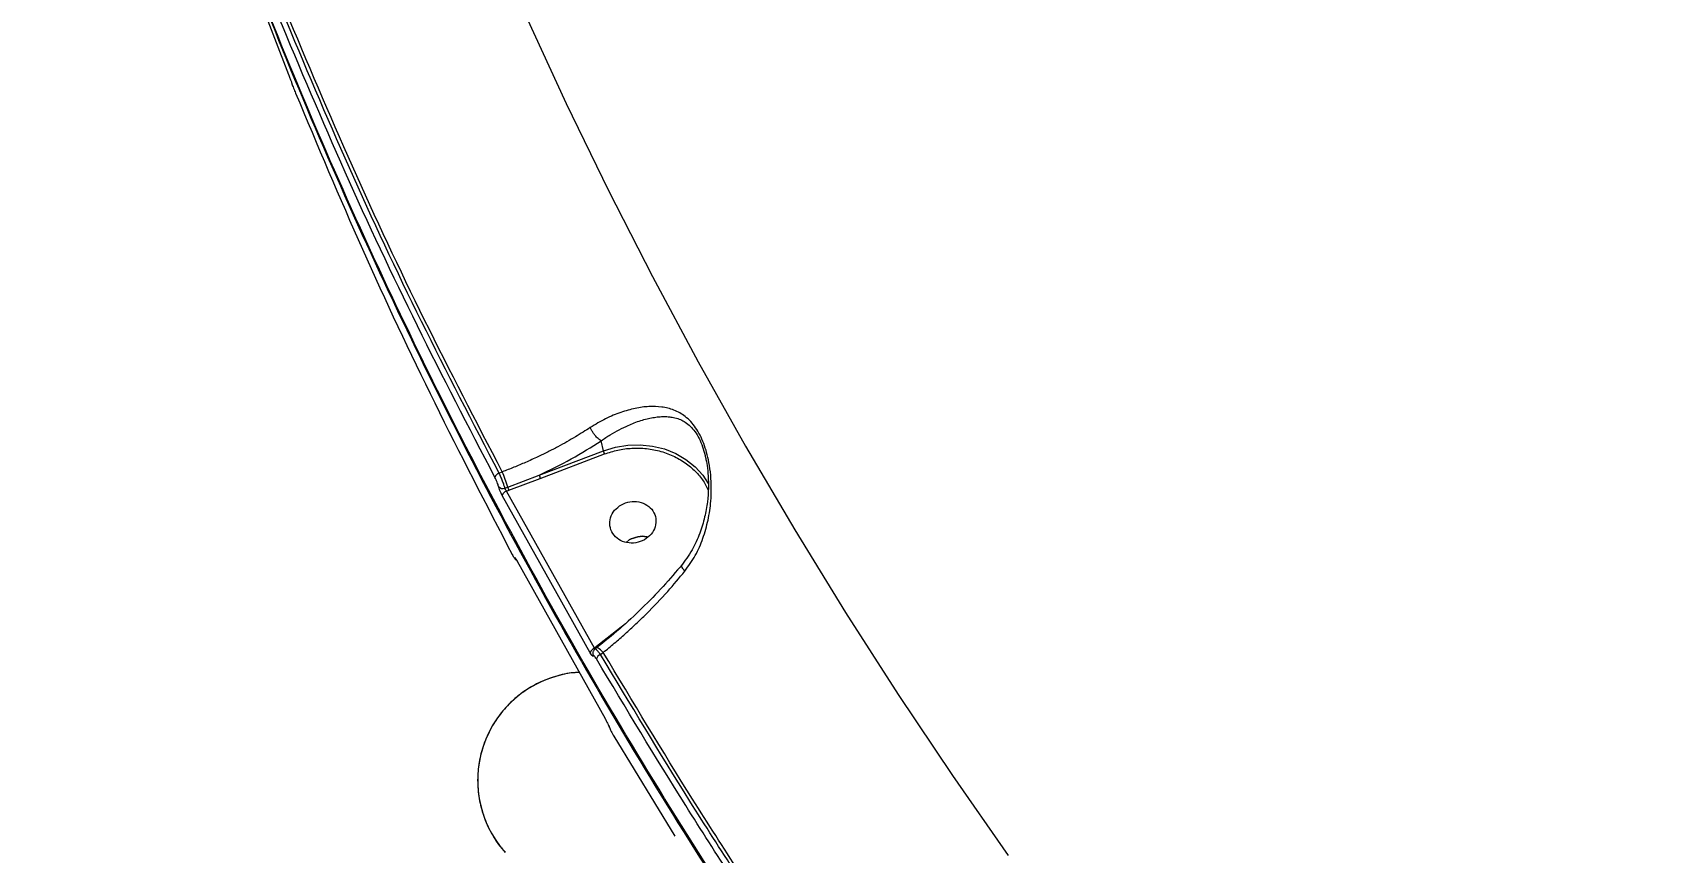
# Model space of a CAD drawing. Header units: millimetres. Extents: x -7083 to 7374, y -8368 to 7509.
# Drawn here: x 1066.9 to 1382.3, y -2204.5 to -2045.5 of the extents above; entities that cross this region are included whole.
import ezdxf

# ---------------------------------------------------------------- set-up
doc = ezdxf.new("R2010")
doc.units = ezdxf.units.MM
for name, color, linetype in [('DIKOM_ОБЪЕКТ', 7, 'Continuous'), ('DIKOM_РАЗМЕР_ЗОНА', 7, 'Continuous'), ('DIKOM_РАЗМЕР_ОБЪЕКТА', 7, 'Continuous')]:
    doc.layers.add(name, color=color, linetype=linetype)
doc.styles.add('style1', font='arial.ttf', dxfattribs={"width": 0.8})
doc.dimstyles.new('1-50', dxfattribs={"dimtxt": 300, "dimasz": 200, "dimexe": 100, "dimexo": 0, "dimgap": 100, "dimtad": 1, "dimtxsty": 'style1', "dimcen": 200, "dimclrd": 7, "dimclre": 7, "dimclrt": 7, "dimadec": 1, "dimazin": 2, "dimtfac": 1, "dimtmove": 0, "dimatfit": 2, "dimfxl": 0, "dimlwd": 25, "dimlwe": 18, "dimarcsym": 0})

# ---------------------------------------------------------------- blocks, each defined once
blk = doc.blocks.new('*D10')
at = {"layer": 'Defpoints', "color": 0, "transparency": 16777216}
for p in [(-5583.43, 647.96), (4593.55, 648.92), (4593.55, -5902.54)]:
    blk.add_point(p, dxfattribs=at)
at = {"layer": 'DIKOM_РАЗМЕР_ОБЪЕКТА', "color": 7, "lineweight": 18, "transparency": 16777216}
for p, q in [((-5583.43, 647.96), (-5583.43, -6002.54)), ((4593.55, 648.92), (4593.55, -6002.54))]:
    blk.add_line(p, q, dxfattribs=at)
at = {"layer": 'DIKOM_РАЗМЕР_ОБЪЕКТА', "color": 7, "lineweight": 25, "transparency": 16777216}
blk.add_line((-5383.43, -5902.54), (4393.55, -5902.54), dxfattribs=at)
at = {"layer": 'DIKOM_РАЗМЕР_ОБЪЕКТА', "color": 7, "transparency": 16777216}
for points in [[(-5383.43, -5869.2), (-5383.43, -5935.87), (-5583.43, -5902.54)], [(4393.55, -5869.2), (4393.55, -5935.87), (4593.55, -5902.54)]]:
    blk.add_solid(points, dxfattribs=at)
at = {"layer": 'DIKOM_РАЗМЕР_ОБЪЕКТА', "color": 7, "transparency": 16777216, "insert": (-226.13, -5649.37), "char_height": 300, "attachment_point": 5, "style": 'style1'}
blk.add_mtext('10150', dxfattribs=at)
blk = doc.blocks.new('*D11')
at = {"layer": 'Defpoints', "color": 0, "transparency": 16777216}
for p in [(-321.71, 5509.06), (-348.71, -4811.52), (5568.58, -4811.52)]:
    blk.add_point(p, dxfattribs=at)
at = {"layer": 'DIKOM_РАЗМЕР_ОБЪЕКТА', "color": 7, "lineweight": 18, "transparency": 16777216}
for p, q in [((-321.71, 5509.06), (5668.58, 5509.06)), ((-348.71, -4811.52), (5668.58, -4811.52))]:
    blk.add_line(p, q, dxfattribs=at)
at = {"layer": 'DIKOM_РАЗМЕР_ОБЪЕКТА', "color": 7, "lineweight": 25, "transparency": 16777216}
blk.add_line((5568.58, 5309.06), (5568.58, -4611.52), dxfattribs=at)
at = {"layer": 'DIKOM_РАЗМЕР_ОБЪЕКТА', "color": 7, "transparency": 16777216}
for points in [[(5535.25, 5309.06), (5601.91, 5309.06), (5568.58, 5509.06)], [(5535.25, -4611.52), (5601.91, -4611.52), (5568.58, -4811.52)]]:
    blk.add_solid(points, dxfattribs=at)
at = {"layer": 'DIKOM_РАЗМЕР_ОБЪЕКТА', "color": 7, "transparency": 16777216, "insert": (5315.31, 775.23), "char_height": 300, "attachment_point": 5, "rotation": 90, "style": 'style1'}
blk.add_mtext('10300', dxfattribs=at)
blk = doc.blocks.new('*D12')
at = {"layer": 'Defpoints', "color": 0, "transparency": 16777216}
for p in [(-621.71, 7509.06), (-373.6, -6811.53), (7273.89, -6811.53)]:
    blk.add_point(p, dxfattribs=at)
at = {"layer": 'DIKOM_РАЗМЕР_ЗОНА', "color": 7, "lineweight": 18, "transparency": 16777216}
for p, q in [((-621.71, 7509.06), (7373.89, 7509.06)), ((-373.6, -6811.53), (7373.89, -6811.53))]:
    blk.add_line(p, q, dxfattribs=at)
at = {"layer": 'DIKOM_РАЗМЕР_ЗОНА', "color": 7, "lineweight": 25, "transparency": 16777216}
blk.add_line((7273.89, 7309.06), (7273.89, -6611.53), dxfattribs=at)
at = {"layer": 'DIKOM_РАЗМЕР_ЗОНА', "color": 7, "transparency": 16777216}
for points in [[(7240.56, 7309.06), (7307.22, 7309.06), (7273.89, 7509.06)], [(7240.56, -6611.53), (7307.22, -6611.53), (7273.89, -6811.53)]]:
    blk.add_solid(points, dxfattribs=at)
at = {"layer": 'DIKOM_РАЗМЕР_ЗОНА', "color": 7, "transparency": 16777216, "insert": (7020.62, 1288.25), "char_height": 300, "attachment_point": 5, "rotation": 90, "style": 'style1'}
blk.add_mtext('14300', dxfattribs=at)
blk = doc.blocks.new('*D13')
at = {"layer": 'Defpoints', "color": 0, "transparency": 16777216}
for p in [(6593.53, 996.24), (-7083.43, 647.96), (6593.53, -8268.31)]:
    blk.add_point(p, dxfattribs=at)
at = {"layer": 'DIKOM_РАЗМЕР_ЗОНА', "color": 7, "lineweight": 18, "transparency": 16777216}
for p, q in [((6593.53, 996.24), (6593.53, -8368.31)), ((-7083.43, 647.96), (-7083.43, -8368.31))]:
    blk.add_line(p, q, dxfattribs=at)
at = {"layer": 'DIKOM_РАЗМЕР_ЗОНА', "color": 7, "lineweight": 25, "transparency": 16777216}
blk.add_line((-6883.43, -8268.31), (6393.53, -8268.31), dxfattribs=at)
at = {"layer": 'DIKOM_РАЗМЕР_ЗОНА', "color": 7, "transparency": 16777216}
for points in [[(-6883.43, -8234.97), (-6883.43, -8301.64), (-7083.43, -8268.31)], [(6393.53, -8234.97), (6393.53, -8301.64), (6593.53, -8268.31)]]:
    blk.add_solid(points, dxfattribs=at)
at = {"layer": 'DIKOM_РАЗМЕР_ЗОНА', "color": 7, "transparency": 16777216, "insert": (322.1, -8015.03), "char_height": 300, "attachment_point": 5, "style": 'style1'}
blk.add_mtext('13650', dxfattribs=at)

msp = doc.modelspace()

# ---------------------------------------------------------------- linework, layer by layer
at = {"layer": 'DIKOM_ОБЪЕКТ', "color": 7, "linetype": 'Continuous', "lineweight": 15}
for p, q in [((1103.763, -2020.559), (1116.492, -2053.656)), ((1177.102, -2124.675), (1177.1, -2124.673)), ((1177.536, -2126.608), (1177.102, -2124.675)), ((1165.074, -2131.345), (1177.536, -2126.608)), ((1165.297, -2131.977), (1177.759, -2127.241)), ((1197.306, -2127.895), (1197.446, -2128.602)), ((1157.309, -2130.949), (1157.927, -2130.714)), ((1158.989, -2133.664), (1165.074, -2131.345)), ((1159.202, -2134.254), (1165.297, -2131.977)), ((1174.977, -2165.801), (1157.921, -2135.281)), ((1158.44, -2133.873), (1158.989, -2133.664)), ((1158.726, -2134.435), (1159.202, -2134.254)), ((1175.767, -2164.93), (1158.726, -2134.435)), ((1181.929, -2144.382), (1182.528, -2143.884)), ((1182.528, -2143.884), (1181.929, -2144.382)), ((1160.783, -2148.038), (1177.839, -2178.558)), ((1181.386, -2160.488), (1180.964, -2160.818)), ((1180.964, -2160.818), (1175.872, -2164.848)), ((1175.872, -2164.848), (1175.767, -2164.93)), ((1175.791, -2165.102), (1175.767, -2164.93)), ((1176.197, -2164.852), (1175.872, -2165.105)), ((1176.971, -2166.13), (1177.49, -2165.724)), ((1178.515, -2179.861), (1178.611, -2180.088)), ((1179.536, -2181.957), (1191.344, -2201.359))]:
    msp.add_line(p, q, dxfattribs=at)
at = {"layer": 'DIKOM_ОБЪЕКТ', "color": 7, "linetype": 'Continuous', "lineweight": 15, "flags": 128}
for points in [[(1134.547, -1973.035), (1141.002, -1990.544), (1147.807, -2007.93), (1154.961, -2025.189), (1162.462, -2042.315), (1170.307, -2059.302), (1178.494, -2076.145), (1187.019, -2092.839), (1195.882, -2109.379), (1205.078, -2125.758), (1214.604, -2141.972), (1224.458, -2158.016), (1234.637, -2173.885), (1245.136, -2189.573), (1255.954, -2205.075)], [(1177.536, -2126.608), (1179.862, -2125.91), (1182.26, -2125.522), (1184.678, -2125.455), (1187.063, -2125.709), (1189.365, -2126.278), (1191.532, -2127.151), (1193.518, -2128.309), (1195.28, -2129.726), (1196.78, -2131.371), (1197.85, -2132.969)], [(1160.783, -2148.038), (1160.824, -2148.111), (1160.835, -2148.122)], [(1177.49, -2165.724), (1177.219, -2165.45), (1176.964, -2165.218), (1176.732, -2165.035), (1176.531, -2164.907), (1176.367, -2164.837), (1176.246, -2164.829), (1176.193, -2164.855)], [(1177.839, -2178.558), (1177.879, -2178.63), (1177.891, -2178.642)], [(1178.685, -2180.259), (1178.626, -2180.134), (1178.61, -2180.084)]]:
    msp.add_lwpolyline(points, dxfattribs=at)
at = {"layer": 'DIKOM_ОБЪЕКТ', "color": 7, "linetype": 'Continuous', "lineweight": 15}
for centre, radius, start, end in [((1157.652, -2132.083), 1.185, 106.78928, 165.68454), ((1132.618, -2141.497), 27.51, 16.54279, 23.07618), ((1169.771, -2130.043), 4.874, 195.49417, 203.38251), ((1158.033, -2132.944), 1.014, 215.74373, 293.6731), ((1159.067, -2135.565), 1.18, 106.81396, 166.07685), ((1164.263, -2132.097), 5.502, 196.54279, 203.07618), ((1161.156, -2146.958), 0.944, 207.42722, 233.61011), ((1176.16, -2166.08), 1.215, 108.84903, 166.72963), ((1176.372, -2165.966), 0.907, 178.43241, 208.72927), ((1176.65, -2164.144), 1.05, 222.1344, 233.38432), ((1177.372, -2167.287), 1.225, 109.13211, 166.44865), ((1174.161, -2190.527), 21, 93.55149, 221.75072)]:
    msp.add_arc(centre, radius, start, end, dxfattribs=at)
for points, knots in [([(1401.364, -2439.376), (1392.816, -2431.994), (1375.72, -2417.23), (1351.077, -2394.169), (1327.198, -2370.463), (1304.173, -2346.068), (1282.137, -2321.173), (1261.098, -2295.808), (1241.053, -2270.011), (1221.894, -2243.65), (1203.527, -2216.586), (1185.988, -2188.832), (1169.313, -2160.402), (1153.623, -2131.489), (1138.93, -2102.117), (1125.331, -2072.493), (1112.812, -2042.651), (1101.387, -2012.622), (1090.897, -1982.275), (1084.766, -1961.788), (1081.7, -1951.544)], [0, 0, 0, 0, 0.056, 0.1119999, 0.1679999, 0.2239999, 0.2799998, 0.3349999, 0.3899999, 0.445, 0.5, 0.556, 0.6119999, 0.6679999, 0.7239999, 0.7799998, 0.8349999, 0.8899999, 0.945, 1, 1, 1, 1]), ([(1081.897, -1952.423), (1085.021, -1962.853), (1091.267, -1983.712), (1101.977, -2014.601), (1113.656, -2045.161), (1126.391, -2075.337), (1140.061, -2104.933), (1154.641, -2133.926), (1170.095, -2162.303), (1186.498, -2190.212), (1203.94, -2217.795), (1222.426, -2245.017), (1241.958, -2271.842), (1262.408, -2298.082), (1283.757, -2323.714), (1305.855, -2348.564), (1328.658, -2372.627), (1352.147, -2395.879), (1376.371, -2418.509), (1393.165, -2433.007), (1401.562, -2440.255)], [0, 0, 0, 0, 0.056, 0.1119999, 0.1679999, 0.2239999, 0.2799998, 0.3349999, 0.3899999, 0.445, 0.5, 0.556, 0.6119999, 0.6679999, 0.7239999, 0.7799998, 0.8349999, 0.8899999, 0.945, 1, 1, 1, 1]), ([(1157.309, -2130.949), (1152.24, -2121.191), (1142.103, -2101.68), (1128.111, -2071.871), (1119.612, -2051.676), (1115.361, -2041.576)], [0, 0, 0, 0, 0.3333846, 0.6666154, 1, 1, 1, 1]), ([(1157.927, -2130.714), (1152.846, -2120.937), (1142.688, -2101.386), (1128.67, -2071.514), (1120.158, -2051.276), (1115.9, -2041.155)], [0, 0, 0, 0, 0.3333848, 0.6666152, 1, 1, 1, 1]), ([(1116.492, -2053.656), (1116.537, -2053.768), (1116.627, -2053.992), (1116.722, -2054.237), (1116.769, -2054.358)], [0, 0, 0, 0, 0.5023158, 1, 1, 1, 1]), ([(1116.769, -2054.358), (1116.811, -2054.467), (1116.894, -2054.684), (1117.008, -2054.991), (1117.11, -2055.269), (1117.158, -2055.41), (1117.182, -2055.48)], [0, 0, 0, 0, 0.2518889, 0.5004201, 0.7510706, 1, 1, 1, 1]), ([(1117.182, -2055.48), (1117.222, -2055.595), (1117.302, -2055.827), (1117.485, -2056.313), (1117.685, -2056.828), (1117.813, -2057.142), (1117.876, -2057.3)], [0, 0, 0, 0, 0.2497896, 0.4996737, 0.7496327, 1, 1, 1, 1]), ([(1193.297, -2149.978), (1194.008, -2148.979), (1195.422, -2146.992), (1196.877, -2143.611), (1197.88, -2140.077), (1198.351, -2136.801), (1198.466, -2133.878), (1198.35, -2131.363), (1198.035, -2129.044), (1197.569, -2126.998), (1196.991, -2125.206), (1196.269, -2123.564), (1195.41, -2122.122), (1194.443, -2120.917), (1193.414, -2119.975), (1192.315, -2119.242), (1190.82, -2118.539), (1188.85, -2118.061), (1186.359, -2117.985), (1183.706, -2118.343), (1180.899, -2119.135), (1177.962, -2120.332), (1175.969, -2121.529), (1174.971, -2122.128)], [0, 0, 0, 0, 0.0628354, 0.1249526, 0.1874442, 0.2498352, 0.2919634, 0.334036, 0.3749143, 0.4073647, 0.4376917, 0.4692316, 0.5004072, 0.5308845, 0.5632055, 0.5935073, 0.6260012, 0.6879102, 0.7501366, 0.8125832, 0.8749503, 0.9374311, 1, 1, 1, 1]), ([(1174.971, -2122.128), (1174.515, -2122.425), (1173.573, -2123.035), (1172.067, -2123.954), (1170.434, -2124.904), (1168.667, -2125.875), (1166.79, -2126.849), (1164.704, -2127.866), (1162.501, -2128.867), (1160.196, -2129.844), (1158.683, -2130.424), (1157.927, -2130.714)], [0, 0, 0, 0, 0.0892434, 0.1840514, 0.284424, 0.3903617, 0.5018644, 0.6147257, 0.750211, 0.8751043, 1, 1, 1, 1]), ([(1177.1, -2124.673), (1176.985, -2124.613), (1176.711, -2124.469), (1176.28, -2124.079), (1175.871, -2123.612), (1175.535, -2123.156), (1175.216, -2122.645), (1175.053, -2122.301), (1174.971, -2122.128)], [0, 0, 0, 0, 0.1649978, 0.3936291, 0.5316649, 0.6819861, 0.840023, 1, 1, 1, 1]), ([(1177.1, -2124.673), (1177.685, -2124.279), (1178.86, -2123.487), (1180.615, -2122.506), (1182.169, -2121.757), (1183.565, -2121.184), (1184.779, -2120.761), (1185.98, -2120.422), (1187.127, -2120.178), (1188.24, -2120.026), (1189.32, -2119.973), (1190.368, -2120.028), (1191.417, -2120.211), (1192.425, -2120.545), (1193.413, -2121.07), (1194.357, -2121.811), (1195.273, -2122.863), (1196.096, -2124.226), (1196.755, -2125.823), (1197.149, -2127.075), (1197.283, -2127.777), (1197.306, -2127.895)], [0, 0, 0, 0, 0.0684676, 0.137507, 0.2083887, 0.257623, 0.3124032, 0.3643096, 0.4164126, 0.4685058, 0.5202874, 0.5718772, 0.6235271, 0.679286, 0.7280626, 0.7803967, 0.8329888, 0.885253, 0.9372563, 0.9894635, 1, 1, 1, 1]), ([(1165.074, -2131.345), (1167.181, -2130.328), (1171.416, -2128.283), (1175.201, -2125.882), (1177.102, -2124.675)], [0, 0, 0, 0, 0.4977148, 1, 1, 1, 1]), ([(1177.759, -2127.241), (1178.599, -2126.967), (1180.318, -2126.408), (1183.074, -2126.065), (1185.911, -2126.134), (1188.711, -2126.68), (1191.328, -2127.678), (1193.649, -2129.07), (1195.566, -2130.772), (1196.987, -2132.5), (1197.586, -2133.72), (1197.835, -2134.227)], [0, 0, 0, 0, 0.1090813, 0.2233173, 0.3412681, 0.461168, 0.5810679, 0.6990187, 0.8132547, 0.922336, 1, 1, 1, 1]), ([(1197.322, -2127.914), (1197.428, -2128.446), (1197.663, -2129.635), (1197.855, -2131.634), (1197.898, -2133.983), (1197.697, -2136.651), (1197.177, -2139.593), (1196.225, -2142.728), (1194.767, -2145.993), (1193.299, -2147.961), (1192.534, -2148.987)], [0, 0, 0, 0, 0.0706812, 0.1576659, 0.2609177, 0.379152, 0.5131141, 0.6620206, 0.8238795, 1, 1, 1, 1]), ([(1157.21, -2133.536), (1157.179, -2133.422), (1157.118, -2133.193), (1156.943, -2132.727), (1156.73, -2132.234), (1156.579, -2131.938), (1156.504, -2131.79)], [0, 0, 0, 0, 0.2500021, 0.4999786, 0.749707, 1, 1, 1, 1]), ([(1158.44, -2133.873), (1158.387, -2133.683), (1158.282, -2133.304), (1158.004, -2132.54), (1157.669, -2131.715), (1157.434, -2131.213), (1157.309, -2130.949)], [0, 0, 0, 0, 0.2492537, 0.4999638, 0.7361242, 1, 1, 1, 1]), ([(1157.921, -2135.281), (1157.845, -2135.133), (1157.693, -2134.837), (1157.479, -2134.345), (1157.303, -2133.88), (1157.241, -2133.651), (1157.21, -2133.536)], [0, 0, 0, 0, 0.2502978, 0.5000231, 0.7499994, 1, 1, 1, 1]), ([(1158.726, -2134.435), (1158.69, -2134.386), (1158.623, -2134.296), (1158.534, -2134.139), (1158.467, -2133.99), (1158.449, -2133.911), (1158.44, -2133.873)], [0, 0, 0, 0, 0.2674382, 0.5001912, 0.7524083, 1, 1, 1, 1]), ([(1182.528, -2143.884), (1183.064, -2143.662), (1184.136, -2143.216), (1185.454, -2143.139), (1186.017, -2143.375), (1186.062, -2143.394)], [0, 0, 0, 0, 0.4792271, 0.9584542, 1, 1, 1, 1]), ([(1186.062, -2143.394), (1186.017, -2143.375), (1185.454, -2143.139), (1184.136, -2143.216), (1183.064, -2143.662), (1182.528, -2143.884)], [0, 0, 0, 0, 0.0415458, 0.5207729, 1, 1, 1, 1]), ([(1159.859, -2146.747), (1159.931, -2146.879), (1160.075, -2147.143), (1160.232, -2147.391), (1160.327, -2147.499), (1160.321, -2147.428), (1160.318, -2147.393)], [0, 0, 0, 0, 0.249996, 0.4999556, 0.7499046, 1, 1, 1, 1]), ([(1160.311, -2147.452), (1160.389, -2147.573), (1160.481, -2147.715), (1160.626, -2147.784), (1160.647, -2147.795)], [0, 0, 0, 0, 0.8520244, 1, 1, 1, 1]), ([(1160.318, -2147.393), (1160.316, -2147.358), (1160.31, -2147.288), (1160.406, -2147.395), (1160.566, -2147.642), (1160.711, -2147.906), (1160.783, -2148.038)], [0, 0, 0, 0, 0.250094, 0.5000423, 0.7500027, 1, 1, 1, 1]), ([(1192.829, -2148.629), (1191.604, -2150.075), (1189.144, -2152.981), (1185.031, -2157.182), (1180.704, -2161.209), (1177.698, -2163.638), (1176.192, -2164.855)], [0, 0, 0, 0, 0.2491028, 0.5003053, 0.749592, 1, 1, 1, 1]), ([(1177.49, -2165.724), (1178.207, -2165.141), (1179.64, -2163.974), (1181.755, -2162.125), (1183.831, -2160.217), (1186.624, -2157.507), (1189.876, -2154.102), (1192.21, -2151.289), (1193.297, -2149.978)], [0, 0, 0, 0, 0.1251865, 0.2503699, 0.3755464, 0.500318, 0.7671195, 1, 1, 1, 1]), ([(1193.297, -2149.978), (1193.192, -2149.852), (1192.985, -2149.603), (1192.786, -2149.278), (1192.69, -2149.025), (1192.665, -2148.835), (1192.734, -2148.783), (1192.766, -2148.76)], [0, 0, 0, 0, 0.2244584, 0.4447467, 0.6534633, 0.8448646, 1, 1, 1, 1]), ([(1175.577, -2166.402), (1175.567, -2166.444), (1175.546, -2166.527), (1175.409, -2166.431), (1175.215, -2166.192), (1175.056, -2165.931), (1174.977, -2165.801)], [0, 0, 0, 0, 0.2500644, 0.4999961, 0.7499465, 1, 1, 1, 1]), ([(1175.891, -2165.093), (1175.832, -2165.143), (1175.713, -2165.242), (1175.58, -2165.448), (1175.489, -2165.683), (1175.473, -2165.856), (1175.466, -2165.942)], [0, 0, 0, 0, 0.2504364, 0.5031636, 0.7544294, 1, 1, 1, 1]), ([(1176.181, -2167), (1176.101, -2166.87), (1175.942, -2166.61), (1175.746, -2166.372), (1175.608, -2166.277), (1175.587, -2166.361), (1175.577, -2166.402)], [0, 0, 0, 0, 0.250051, 0.4999995, 0.7499328, 1, 1, 1, 1]), ([(1176.971, -2166.13), (1176.802, -2165.907), (1176.495, -2165.5), (1176.139, -2165.165), (1175.935, -2165.034), (1175.904, -2165.102), (1175.9, -2165.11)], [0, 0, 0, 0, 0.346171, 0.6302461, 0.9520478, 1, 1, 1, 1]), ([(1231.765, -2249.75), (1225.289, -2240.678), (1212.342, -2222.539), (1194.066, -2194.649), (1182.67, -2175.638), (1176.971, -2166.13)], [0, 0, 0, 0, 0.333385, 0.666615, 1, 1, 1, 1]), ([(1232.394, -2249.511), (1225.904, -2240.421), (1212.929, -2222.247), (1194.617, -2194.301), (1183.2, -2175.251), (1177.49, -2165.724)], [0, 0, 0, 0, 0.3333853, 0.6666147, 1, 1, 1, 1]), ([(1172.85, -2169.631), (1172.484, -2169.636), (1170.92, -2169.659), (1168.241, -2170.301), (1164.909, -2171.556), (1162.237, -2173.159), (1159.819, -2175.097), (1157.678, -2177.355), (1155.709, -2180.294), (1154.247, -2183.553), (1153.362, -2186.979), (1153.061, -2190.538), (1153.361, -2194.062), (1154.249, -2197.526), (1155.723, -2200.731), (1157.188, -2203.089), (1158.277, -2204.195), (1158.55, -2204.472)], [0, 0, 0, 0, 0.0233984, 0.0998685, 0.1741835, 0.2506536, 0.2977381, 0.372053, 0.4485232, 0.5228381, 0.5993082, 0.6736232, 0.7500933, 0.8244083, 0.9008784, 0.9751934, 1, 1, 1, 1]), ([(1177.839, -2178.558), (1177.922, -2178.704), (1178.087, -2178.996), (1178.336, -2179.477), (1178.553, -2179.93), (1178.641, -2180.15), (1178.685, -2180.259)], [0, 0, 0, 0, 0.2505145, 0.5001127, 0.7500649, 1, 1, 1, 1]), ([(1178.685, -2180.259), (1178.73, -2180.368), (1178.818, -2180.587), (1179.036, -2181.04), (1179.286, -2181.52), (1179.453, -2181.811), (1179.536, -2181.957)], [0, 0, 0, 0, 0.2499392, 0.4998914, 0.7494939, 1, 1, 1, 1])]:
    msp.add_open_spline(points, degree=3, knots=knots, dxfattribs=at)
for points in [[(1156.504, -2131.79), (1151.431, -2122.026), (1141.285, -2102.497), (1127.282, -2072.663), (1118.775, -2052.45), (1114.521, -2042.343)], [(1117.876, -2057.3), (1122.13, -2067.406), (1130.637, -2087.62), (1144.64, -2117.454), (1154.786, -2136.982), (1159.859, -2146.747)], [(1177.759, -2127.241), (1177.736, -2127.183), (1177.689, -2127.069), (1177.62, -2126.881), (1177.563, -2126.713), (1177.545, -2126.643), (1177.536, -2126.608)], [(1185.464, -2143.892), (1184.922, -2144.126), (1183.839, -2144.595), (1182.03, -2144.533), (1180.429, -2143.893), (1179.249, -2142.725), (1178.675, -2141.216), (1178.801, -2139.606), (1179.578, -2138.092), (1180.527, -2137.419), (1181.002, -2137.082)], [(1181.002, -2137.082), (1181.544, -2136.848), (1182.627, -2136.379), (1184.435, -2136.44), (1186.036, -2137.081), (1187.217, -2138.249), (1187.791, -2139.757), (1187.664, -2141.368), (1186.888, -2142.881), (1185.938, -2143.555), (1185.464, -2143.892)], [(1231.02, -2250.689), (1224.541, -2241.611), (1211.582, -2223.456), (1193.291, -2195.542), (1181.885, -2176.514), (1176.181, -2167)]]:
    msp.add_open_spline(points, degree=3, dxfattribs=at)

# ---------------------------------------------------------------- dimensions: what is measured, and where the dimension line sits
at = {"layer": 'DIKOM_РАЗМЕР_ЗОНА'}
dim = msp.add_linear_dim(base=(7273.891, -6811.526), p1=(-621.712, 7509.064), p2=(-373.605, -6811.526), angle=90, text='14300', dimstyle='1-50', dxfattribs=at)
dim.commit()
dim.dimension.update_dxf_attribs({"geometry": '*D12', "text_midpoint": (7273.891, 1288.251), "dimtype": 160})
dim = msp.add_linear_dim(base=(6593.528, -8268.308), p1=(-7083.425, 647.956), p2=(6593.528, 996.237), text='13650', dimstyle='1-50', dxfattribs=at)
dim.commit()
dim.dimension.update_dxf_attribs({"geometry": '*D13', "text_midpoint": (322.101, -8268.308), "dimtype": 160})
at = {"layer": 'DIKOM_РАЗМЕР_ОБЪЕКТА'}
dim = msp.add_linear_dim(base=(5568.58, -4811.525), p1=(-321.712, 5509.064), p2=(-348.712, -4811.525), angle=90, text='10300', dimstyle='1-50', dxfattribs=at)
dim.commit()
dim.dimension.update_dxf_attribs({"geometry": '*D11', "text_midpoint": (5568.58, 775.227), "dimtype": 160})
dim = msp.add_linear_dim(base=(4593.55, -5902.538), p1=(-5583.425, 647.956), p2=(4593.55, 648.921), text='10150', dimstyle='1-50', dxfattribs=at)
dim.commit()
dim.dimension.update_dxf_attribs({"geometry": '*D10', "text_midpoint": (-226.127, -5902.538), "dimtype": 160})

doc.saveas('drawing.dxf')
